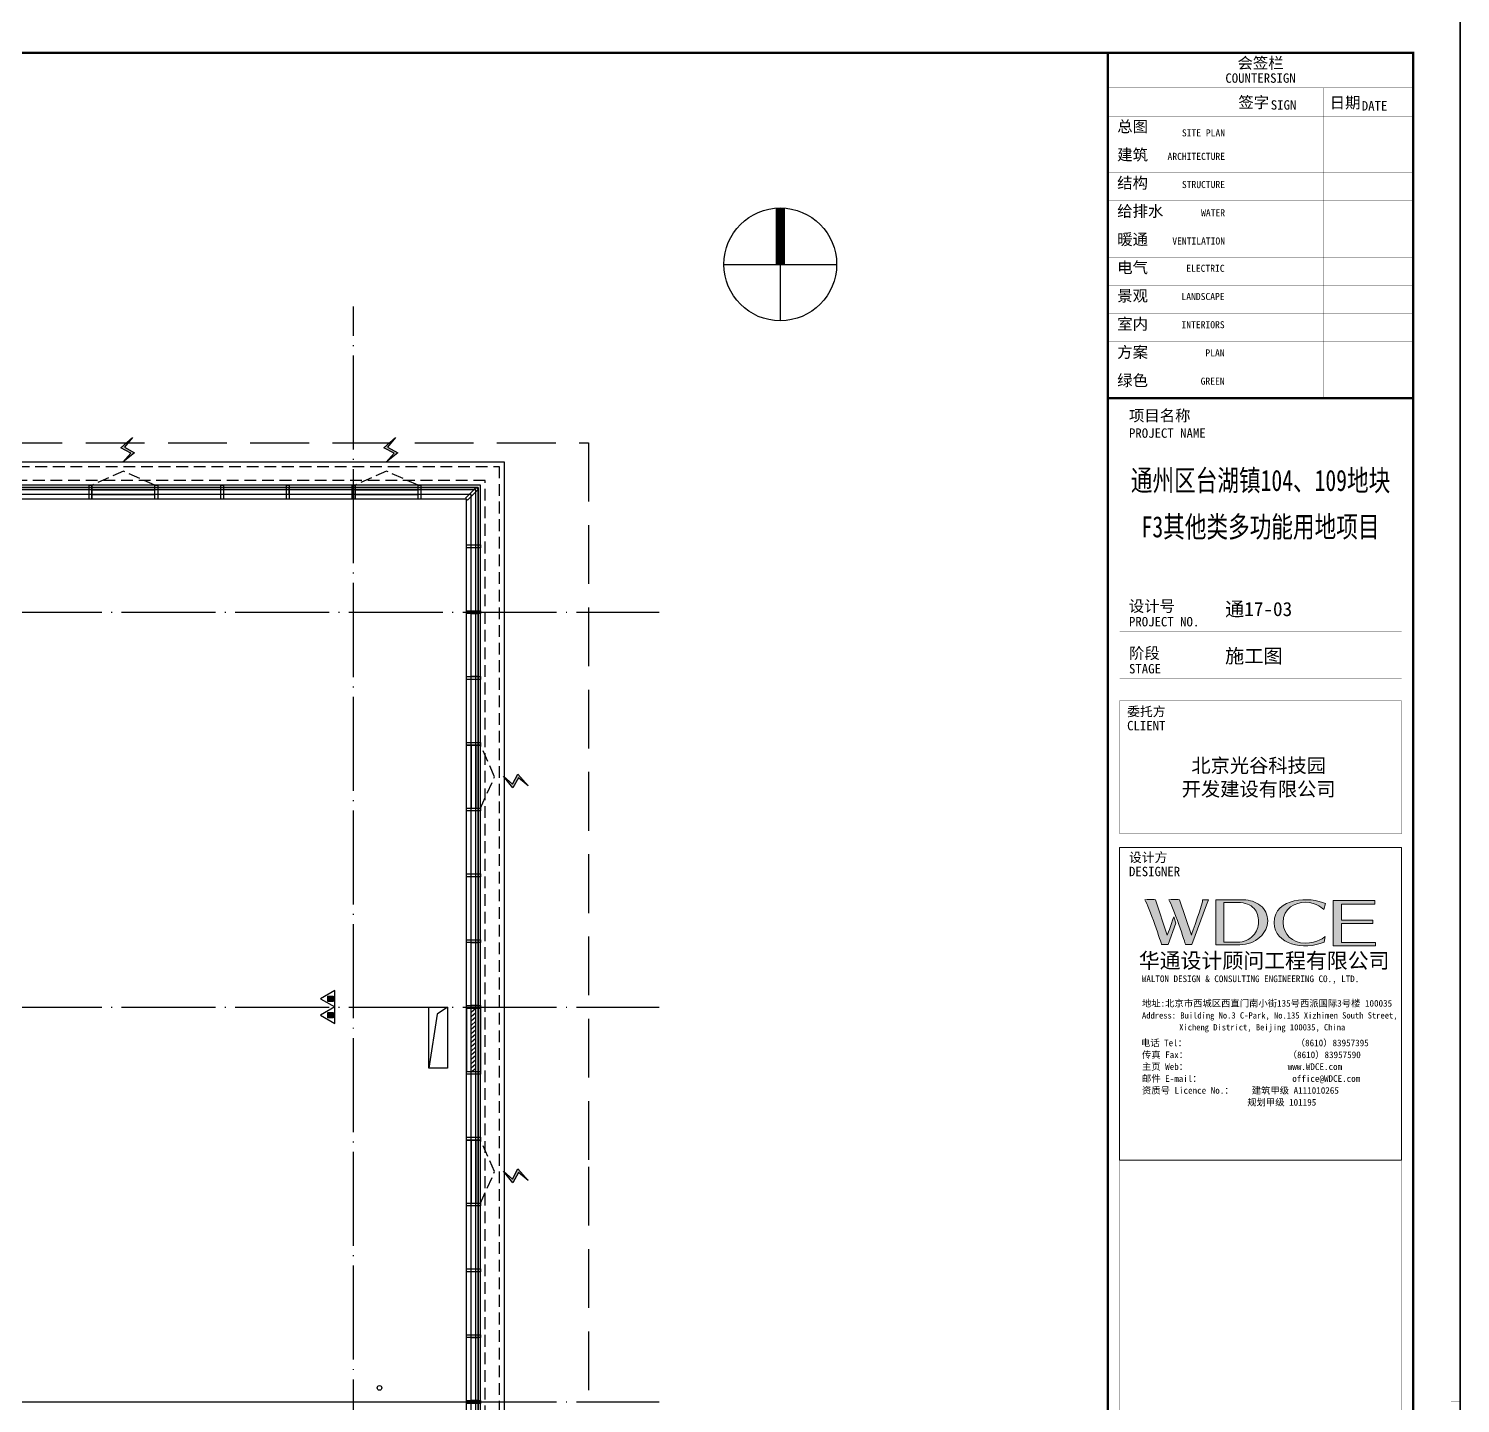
# Model space of a CAD drawing. Extents: x -186750 to 855523, y -12902 to 560425.
# Drawn here: x 35083 to 65552, y 16770 to 46011 of the extents above; entities that cross this region are included whole.
import ezdxf
from ezdxf.enums import TextEntityAlignment as Align
from ezdxf.xclip import XClip

# ---------------------------------------------------------------- set-up
doc = ezdxf.new("R2010")
doc.units = 0
doc.header["$LTSCALE"] = 1000
doc.header["$MEASUREMENT"] = 0
doc.header["$XCLIPFRAME"] = 0
for name, pattern in [('10#楼幕墙$0$109-34 轴网$0$L1$0$$AUDIT_BAD_LTYPE1', [0]), ('10#楼幕墙$0$DASH', [0.35, 0.25, -0.1]), ('104-10 轴网$0$DOTE', [2.4200000000000004, 2, -0.2, 0.02, -0.2]), ('X-104 8#10#平面$0$109-34 轴网$0$L1$0$$AUDIT_BAD_LTYPE1', [0]), ('X-104 8#10#平面$0$CACHE', [0.375, 0.25, -0.125]), ('X-104 8#10#平面$0$DASH', [0.35, 0.25, -0.1])]:
    doc.linetypes.add(name, pattern=pattern)
doc.layers.add('10#楼幕墙$0$04-不打印_辅助线', color=165, linetype='Continuous', plot=False)
doc.layers.add('10#楼幕墙$0$04-电动窗', color=1, linetype='Continuous', plot=False)
for name, color, linetype in [('10#楼幕墙$0$A-C_玻璃幕墙', 140, 'Continuous'), ('10#楼幕墙$0$A-C_窗', 140, 'Continuous'), ('10#楼幕墙$0$A-C_窗b', 191, 'Continuous'), ('104-10 轴网$0$A_AXIS-轴线', 252, '104-10 轴网$0$DOTE'), ('EQUIP_消防', 7, 'Continuous'), ('VPIPE-雨水', 4, 'TG_Y'), ('X-104 8#10#平面$0$01-标注_符号', 200, 'Continuous'), ('X-104 8#10#平面$0$A-O_屋面', 201, 'Continuous'), ('X-104 8#10#平面$0$A-O_散水', 134, 'Continuous'), ('X-104 8#10#平面$0$A-SUR_看线', 252, 'Continuous'), ('X-104 8#10#平面$0$A-TECH_结构', 252, 'Continuous')]:
    doc.layers.add(name, color=color, linetype=linetype)
doc.styles.add('TG_LINETYPE', font='romans2.shx', dxfattribs={"width": 0.8, "height": 3, "bigfont": 'hzdf2.shx'})
doc.styles.add('图签信息$0$hwxh', font='STXIHEI.TTF')
doc.styles.add('图签信息$0$华文细黑', font='STXIHEI.TTF', dxfattribs={"height": 10})
doc.linetypes.add('TG_Y', pattern='A,5,-0.3,["Y",TG_LINETYPE,S=0.1,R=0,X=-0.23,Y=-0.15],0', length=5.3)

# ---------------------------------------------------------------- blocks, each defined once
blk = doc.blocks.new('图签信息$0$WDCE Copyright200X')
at = {"const_width": 0.016}
blk.add_lwpolyline([(-10.59940458634446, 1.256125771104962, 0.9999999999999999), (-11.39940458634373, 1.256125771104962, 1)], format="xyb", close=True, dxfattribs=at)
at = {"style": '图签信息$0$华文细黑'}
for s, p in [('WDCE ', (-11.46336867556965, 0.5)), ('     Copyright ', (-3.513135566328856, 0.5))]:
    blk.add_text(s, height=1, dxfattribs=at).set_placement(p, align=Align.BOTTOM_RIGHT)
blk.add_text('c', height=0.6000000000000001, dxfattribs=at).set_placement((-11.03913788745558, 1.346005004482322), align=Align.MIDDLE_CENTER)
blk.add_attdef('200X', text='', height=1, dxfattribs=at).set_placement((-0.4516160869134183, 0.5), align=Align.BOTTOM_RIGHT)
blk = doc.blocks.new('图签信息$0$logo2')
h = blk.add_hatch(color=7)
h.paths.add_polyline_path([(19.02072923148228, -7.360451359885148), (15.8446936084174, -7.360451359885148), (15.8446936084174, -3.972197714929827), (18.973875901974, -3.972197714929827), (18.973875901974, -4.243326908481412), (16.46102159731674, -4.243326908481412), (16.46102159731674, -5.448077594440615), (18.81057826824662, -5.448077594440615), (18.81057826824662, -5.685617084852073), (16.474112968797, -5.685617084852073), (16.474112968797, -7.116193928845663), (19.02072923148228, -7.116193928845663)])
edge = h.paths.add_edge_path()
edge.add_spline(control_points=[(15.25868247978811, -4.206119852695426), (15.25868247978811, -4.206119852695426), (15.12707974543398, -4.645542071723439), (15.12707974543398, -4.645542071723439), (15.12707974543398, -4.645542071723439), (14.62030586523781, -4.101044371077594), (13.73422672189007, -4.101044371077594), (13.03521638679964, -4.101044371077594), (12.07093352434616, -4.537366002123441), (12.07575666120731, -5.620504737226597), (12.07954626874107, -6.487808097793452), (12.76580974212704, -7.163908532793433), (13.73422672189007, -7.167870395215089), (14.65647939169641, -7.171832257636745), (15.22698758041487, -6.680044552687714), (15.22698758041487, -6.680044552687714), (15.22698758041487, -6.680044552687714), (15.16428680121996, -7.107581184450759), (15.16428680121996, -7.107581184450759), (13.63190731847861, -7.702549567250743), (11.41705396988504, -7.290688130286423), (11.41085279392071, -5.643242382429144), (11.40361808862898, -3.720705578598623), (14.15694021679197, -3.664550485143848), (15.25868247978811, -4.206119852695426)], knot_values=[0, 0, 0, 0, 1, 1, 1, 2, 2, 2, 3, 3, 3, 4, 4, 4, 5, 5, 5, 6, 6, 6, 7, 7, 7, 8, 8, 8, 8], degree=3, periodic=0)
edge = h.paths.add_edge_path(flags=16)
edge.add_spline(control_points=[(10.22883975316405, -5.566416702426598), (10.22883975316405, -5.159550657211323), (10.11963015423666, -4.829682546886491), (9.897076839072339, -4.575951097012613), (9.630426272606105, -4.27312700408778), (9.228038854476178, -4.122059467401161), (8.689914584682564, -4.122059467401161), (8.689914584682564, -4.122059467401161), (7.637781729401063, -4.122059467401161), (7.637781729401063, -4.122059467401161), (7.637781729401063, -4.122059467401161), (7.637781729401063, -7.098279420504263), (7.637781729401063, -7.098279420504263), (7.637781729401063, -7.098279420504263), (8.662698312394665, -7.098279420504263), (8.662698312394665, -7.098279420504263), (9.133298666132232, -7.098279420504263), (9.519149615023942, -6.933603747673694), (9.822662727500367, -6.603735637348863), (10.09482545037934, -6.309179779043138), (10.22883975316405, -5.963636473919581), (10.22883975316405, -5.566416702426598)], knot_values=[0, 0, 0, 0, 1, 1, 1, 2, 2, 2, 3, 3, 3, 4, 4, 4, 5, 5, 5, 6, 6, 6, 7, 7, 7, 7], degree=3, periodic=0)
edge = h.paths.add_edge_path()
edge.add_spline(control_points=[(10.91889283408378, -5.50509396233488), (10.91889283408378, -5.9619139250406), (10.72493383031053, -6.365851637161608), (10.33598229343666, -6.719146412240579), (9.919814484274886, -7.098279420504263), (9.413729623630314, -7.288104306967952), (8.81703869195135, -7.288104306967952), (8.81703869195135, -7.288104306967952), (7.027999426241845, -7.288104306967952), (7.027999426241845, -7.288104306967952), (7.027999426241845, -7.288104306967952), (7.027999426241845, -3.924999875645752), (7.027999426241845, -3.924999875645752), (7.027999426241845, -3.924999875645752), (9.095402590794654, -3.924999875645752), (9.095402590794654, -3.924999875645752), (9.592874707044322, -3.924999875645752), (10.01489918239463, -4.063148295740016), (10.36319856572456, -4.339789645704339), (10.73320206492964, -4.636757072440637), (10.91889283408378, -5.025708609314512), (10.91889283408378, -5.50509396233488)], knot_values=[0, 0, 0, 0, 1, 1, 1, 2, 2, 2, 3, 3, 3, 4, 4, 4, 5, 5, 5, 6, 6, 6, 7, 7, 7, 7], degree=3, periodic=0)
at = {"lineweight": 0}
blk.add_lwpolyline([(19.02072923148228, -7.360451359885148), (15.8446936084174, -7.360451359885148), (15.8446936084174, -3.972197714929827), (18.973875901974, -3.972197714929827), (18.973875901974, -4.243326908481412), (16.46102159731674, -4.243326908481412), (16.46102159731674, -5.448077594440615), (18.81057826824662, -5.448077594440615), (18.81057826824662, -5.685617084852073), (16.474112968797, -5.685617084852073), (16.474112968797, -7.116193928845663), (19.02072923148228, -7.116193928845663), (19.02072923148228, -7.360451359885148)], dxfattribs=at)
for points, knots in [([(10.91889283408378, -5.50509396233488), (10.91889283408378, -5.9619139250406), (10.72493383031053, -6.365851637161608), (10.33598229343666, -6.719146412240579), (9.919814484274886, -7.098279420504263), (9.413729623630314, -7.288104306967952), (8.81703869195135, -7.288104306967952), (8.81703869195135, -7.288104306967952), (7.027999426241845, -7.288104306967952), (7.027999426241845, -7.288104306967952), (7.027999426241845, -7.288104306967952), (7.027999426241845, -3.924999875645752), (7.027999426241845, -3.924999875645752), (7.027999426241845, -3.924999875645752), (9.095402590794654, -3.924999875645752), (9.095402590794654, -3.924999875645752), (9.592874707044322, -3.924999875645752), (10.01489918239463, -4.063148295740016), (10.36319856572456, -4.339789645704339), (10.73320206492964, -4.636757072440637), (10.91889283408378, -5.025708609314512), (10.91889283408378, -5.50509396233488)], [0, 0, 0, 0, 1, 1, 1, 2, 2, 2, 3, 3, 3, 4, 4, 4, 5, 5, 5, 6, 6, 6, 7, 7, 7, 7]), ([(10.22883975316405, -5.566416702426598), (10.22883975316405, -5.159550657211323), (10.11963015423666, -4.829682546886491), (9.897076839072339, -4.575951097012613), (9.630426272606105, -4.27312700408778), (9.228038854476178, -4.122059467401161), (8.689914584682564, -4.122059467401161), (8.689914584682564, -4.122059467401161), (7.637781729401063, -4.122059467401161), (7.637781729401063, -4.122059467401161), (7.637781729401063, -4.122059467401161), (7.637781729401063, -7.098279420504263), (7.637781729401063, -7.098279420504263), (7.637781729401063, -7.098279420504263), (8.662698312394665, -7.098279420504263), (8.662698312394665, -7.098279420504263), (9.133298666132232, -7.098279420504263), (9.519149615023942, -6.933603747673694), (9.822662727500367, -6.603735637348863), (10.09482545037934, -6.309179779043138), (10.22883975316405, -5.963636473919581), (10.22883975316405, -5.566416702426598)], [0, 0, 0, 0, 1, 1, 1, 2, 2, 2, 3, 3, 3, 4, 4, 4, 5, 5, 5, 6, 6, 6, 7, 7, 7, 7]), ([(15.25868247978811, -4.206119852695426), (15.25868247978811, -4.206119852695426), (15.12707974543398, -4.645542071723439), (15.12707974543398, -4.645542071723439), (15.12707974543398, -4.645542071723439), (14.62030586523781, -4.101044371077594), (13.73422672189007, -4.101044371077594), (13.03521638679964, -4.101044371077594), (12.07093352434616, -4.537366002123441), (12.07575666120731, -5.620504737226597), (12.07954626874107, -6.487808097793452), (12.76580974212704, -7.163908532793433), (13.73422672189007, -7.167870395215089), (14.65647939169641, -7.171832257636745), (15.22698758041487, -6.680044552687714), (15.22698758041487, -6.680044552687714), (15.22698758041487, -6.680044552687714), (15.16428680121996, -7.107581184450759), (15.16428680121996, -7.107581184450759), (13.63190731847861, -7.702549567250743), (11.41705396988504, -7.290688130286423), (11.41085279392071, -5.643242382429144), (11.40361808862898, -3.720705578598623), (14.15694021679197, -3.664550485143848), (15.25868247978811, -4.206119852695426)], [0, 0, 0, 0, 1, 1, 1, 2, 2, 2, 3, 3, 3, 4, 4, 4, 5, 5, 5, 6, 6, 6, 7, 7, 7, 8, 8, 8, 8])]:
    blk.add_open_spline(points, degree=3, knots=knots, dxfattribs=at)
blk = doc.blocks.new('图签信息$0$logo1')
h = blk.add_hatch(color=8)
edge = h.paths.add_edge_path()
edge.add_spline(control_points=[(3.862643606226645, -5.205025947616417), (3.634578134649581, -5.879576088625315), (3.385842076524747, -6.562394464253322), (3.385842076524747, -6.562394464253322), (3.385842076524747, -6.562394464253322), (2.502863521159167, -3.90811889663174), (2.502863521159167, -3.90811889663174), (2.502863521159167, -3.90811889663174), (1.801786127413963, -3.90536281842537), (1.687408881849635, -3.90811889663174), (2.021238854596123, -4.385953955661026), (2.951759759021575, -7.27122332795394), (2.951759759021575, -7.27122332795394), (2.951759759021575, -7.27122332795394), (3.437174033118377, -7.27122332795394), (3.437174033118377, -7.27122332795394), (3.437174033118377, -7.27122332795394), (4.032486925694156, -5.658745322339971), (4.032486925694156, -5.658745322339971), (4.032486925694156, -5.658745322339971), (3.862643606226645, -5.205025947616417), (3.862643606226645, -5.205025947616417)], knot_values=[0, 0, 0, 0, 1, 1, 1, 2, 2, 2, 3, 3, 3, 4, 4, 4, 5, 5, 5, 6, 6, 6, 7, 7, 7, 7], degree=3, periodic=0)
h = blk.add_hatch(color=7)
edge = h.paths.add_edge_path()
edge.add_spline(control_points=[(6.037533820827859, -3.90811889663174), (6.08955479697308, -4.100872116189696), (5.198308006988392, -6.562394464253322), (5.198308006988392, -6.562394464253322), (5.198308006988392, -6.562394464253322), (4.302238080142557, -3.90811889663174), (4.302238080142557, -3.90811889663174), (4.302238080142557, -3.90811889663174), (3.600471666845761, -3.90536281842537), (3.486438931057229, -3.90811889663174), (3.820613413579513, -4.385953955661026), (4.751134318004965, -7.27122332795394), (4.751134318004965, -7.27122332795394), (4.751134318004965, -7.27122332795394), (5.23620408232597, -7.27122332795394), (5.23620408232597, -7.27122332795394), (5.23620408232597, -7.27122332795394), (6.332778698685176, -4.300343276375678), (6.332778698685176, -4.300343276375678), (6.332778698685176, -4.300343276375678), (6.481951431604917, -3.90811889663174), (6.481951431604917, -3.90811889663174), (6.481951431604917, -3.90811889663174), (6.214267335811294, -3.913803307932376), (6.037533820827859, -3.90811889663174)], knot_values=[0, 0, 0, 0, 1, 1, 1, 2, 2, 2, 3, 3, 3, 4, 4, 4, 5, 5, 5, 6, 6, 6, 7, 7, 7, 8, 8, 8, 8], degree=3, periodic=0)
at = {"color": 8, "lineweight": 0}
blk.add_open_spline([(3.862643606226645, -5.205025947616417), (3.634578134649581, -5.879576088625315), (3.385842076524747, -6.562394464253322), (3.385842076524747, -6.562394464253322), (3.385842076524747, -6.562394464253322), (2.502863521159167, -3.90811889663174), (2.502863521159167, -3.90811889663174), (2.502863521159167, -3.90811889663174), (1.801786127413963, -3.90536281842537), (1.687408881849635, -3.90811889663174), (2.021238854596123, -4.385953955661026), (2.951759759021575, -7.27122332795394), (2.951759759021575, -7.27122332795394), (2.951759759021575, -7.27122332795394), (3.437174033118377, -7.27122332795394), (3.437174033118377, -7.27122332795394), (3.437174033118377, -7.27122332795394), (4.032486925694156, -5.658745322339971), (4.032486925694156, -5.658745322339971), (4.032486925694156, -5.658745322339971), (3.862643606226645, -5.205025947616417), (3.862643606226645, -5.205025947616417)], degree=3, knots=[0, 0, 0, 0, 1, 1, 1, 2, 2, 2, 3, 3, 3, 4, 4, 4, 5, 5, 5, 6, 6, 6, 7, 7, 7, 7], dxfattribs=at)
at = {"lineweight": 0}
blk.add_open_spline([(6.037533820827859, -3.90811889663174), (6.08955479697308, -4.100872116189696), (5.198308006988392, -6.562394464253322), (5.198308006988392, -6.562394464253322), (5.198308006988392, -6.562394464253322), (4.302238080142557, -3.90811889663174), (4.302238080142557, -3.90811889663174), (4.302238080142557, -3.90811889663174), (3.600471666845761, -3.90536281842537), (3.486438931057229, -3.90811889663174), (3.820613413579513, -4.385953955661026), (4.751134318004965, -7.27122332795394), (4.751134318004965, -7.27122332795394), (4.751134318004965, -7.27122332795394), (5.23620408232597, -7.27122332795394), (5.23620408232597, -7.27122332795394), (5.23620408232597, -7.27122332795394), (6.332778698685176, -4.300343276375678), (6.332778698685176, -4.300343276375678), (6.332778698685176, -4.300343276375678), (6.481951431604917, -3.90811889663174), (6.481951431604917, -3.90811889663174), (6.481951431604917, -3.90811889663174), (6.214267335811294, -3.913803307932376), (6.037533820827859, -3.90811889663174)], degree=3, knots=[0, 0, 0, 0, 1, 1, 1, 2, 2, 2, 3, 3, 3, 4, 4, 4, 5, 5, 5, 6, 6, 6, 7, 7, 7, 8, 8, 8, 8], dxfattribs=at)
blk.add_blockref('图签信息$0$logo2', (0, 0))
blk = doc.blocks.new('图签信息$0$时间-logo')
at = {"layer": 'Defpoints', "lineweight": 0}
blk.add_lwpolyline([(0.0001722548878984043, -23.45663710463375), (-21.16633611514082, -23.45663710463375), (-21.16633611514082, 0.0003445097757963644), (0.0001722548878984043, 0.0003445097757963644), (0.0001722548878984043, -23.45663710463375)], dxfattribs=at)
blk.add_blockref('图签信息$0$logo1', (-20.96700383288875, 0))
at = {"style": '图签信息$0$hwxh'}
for s, height, p in [('华通设计顾问工程有限公司 ', 1.15, (-19.72643262400533, -9.054043845530455)), ('WALTON DESIGN & CONSULTING ENGINEERING CO., LTD.', 0.5, (-19.49719682217647, -10.09596388025067)), ('地址:北京市西城区西直门南小街135号西派国际3号楼 100035', 0.5, (-19.48452197453581, -11.93552792325897)), ('Address: Building No.3 C-Park, No.135 Xizhimen South Street, ', 0.47, (-19.48452197453581, -12.82680056417378)), ('Xicheng District, Beijing 100035, China ', 0.47, (-16.69079096705566, -13.71807320508858)), ('电话 Tel：                        （8610）83957395 ', 0.5, (-19.56392193949079, -14.90643672630832)), ('传真 Fax：                      （8610）83957590 ', 0.5, (-19.48452197453581, -15.79770936722312)), ('主页 Web：                      www.WDCE.com ', 0.5, (-19.48452197453581, -16.68898200813793)), ('邮件 E-mail：                    office@WDCE.com ', 0.5, (-19.48452197453581, -17.58025464905273)), ('资质号 Licence No.：    建筑甲级 A111010265 ', 0.5, (-19.48452197453581, -18.47152728996753)), ('   规划甲级 101195', 0.5, (-12.60204497318924, -19.36279993088234))]:
    blk.add_text(s, height=height, dxfattribs=at).set_placement(p)
blk = doc.blocks.new('图签信息')
at = {"const_width": 0.5}
for points in [[(-65.00000000000273, 574), (-64.99999999999545, 500.4999999999999), (4.320099833421409e-12, 500.4999999999999), (4.320099833421409e-12, 574)], [(-64.99999999999545, -1.4210854715202e-14), (4.320099833421409e-12, -1.4210854715202e-14), (4.320099833421409e-12, 500.4999999999999), (-64.99999999999545, 500.4999999999999)]]:
    blk.add_lwpolyline(points, close=True, dxfattribs=at)
for points, const_width in [([(-64.99999999999545, 566.5), (4.320099833421409e-12, 566.5)], 0.05), ([(-39.14477304461911, 566.5), (-39.14477304461911, 500.4999999999999)], 0.05), ([(-19.1006717005539, 566.5), (-19.1006717005539, 500.4999999999999)], 0.05), ([(-64.99999999999545, 560.5), (4.320099833421409e-12, 560.5)], 0.05), ([(-64.99999999999545, 554.5), (4.320099833421409e-12, 554.5)], 0.05), ([(-64.99999999999545, 548.5), (4.320099833421409e-12, 548.5)], 0.05), ([(-64.99999999999545, 542.5), (4.320099833421409e-12, 542.5)], 0.05), ([(-64.99999999999545, 536.5), (4.320099833421409e-12, 536.5)], 0.05), ([(-64.99999999999545, 530.5), (4.320099833421409e-12, 530.5)], 0.05), ([(-64.99999999999545, 524.5), (4.320099833421409e-12, 524.5)], 0.05), ([(-64.99999999999545, 518.5), (4.320099833421409e-12, 518.5)], 0.05), ([(-64.99999999999545, 512.5), (4.320099833421409e-12, 512.5)], 0.05), ([(-64.99999999999545, 512.5), (4.320099833421409e-12, 512.5)], 0.05), ([(-64.99999999999545, 506.4999999999999), (4.320099833421409e-12, 506.4999999999999)], 0.05), ([(-64.99999999999545, 500.4999999999999), (4.320099833421409e-12, 500.4999999999999)], 0.05), ([(-62.49999999999545, 450.8651490923694), (-2.49999999999568, 450.8651490923694)], 0.05), ([(-62.49999999999545, 440.8651490923694), (-2.49999999999568, 440.8651490923694)], 0.05), ([(-2.49999999999568, 407.8537807337489), (-2.49999999999568, 436.1180226144788), (-62.49999999999545, 436.1180226144788), (-62.49999999999545, 407.8537807337489)], 0.04999999999999995), ([(-62.49999999999545, 407.8537807337489), (-2.49999999999568, 407.8537807337489)], 0.04999999999999995), ([(-62.49999999999545, 404.9158514156406), (-62.49999999999545, 227.8271815069857)], 0.04999999999999995), ([(-62.49999999999545, 404.9158514156406), (-2.49999999999568, 404.9158514156406)], 0.04999999999999995), ([(-62.49999999999545, 227.8271815069857), (-2.49999999999568, 227.8271815069857), (-2.49999999999568, 404.9158514156406)], 0.04999999999999995), ([(-57.49999999999545, 338.3612295669009), (-7.49999999999568, 338.3612295669009)], 0.04999999999999995), ([(-57.49999999999545, 288.8268789483773), (-7.49999999999568, 288.8268789483773)], 0.04999999999999995), ([(-57.49999999999545, 234.8537807337489), (-7.49999999999568, 234.8537807337489)], 0.04999999999999995), ([(-62.49999999999545, 227.8271815069857), (-2.49999999999568, 227.8271815069857)], 0.04999999999999995), ([(-62.49999999999545, 217.7359199957208), (-2.49999999999568, 217.7359199957208)], 0.05), ([(-62.49999999999545, 103.2620985673129), (-2.49999999999568, 103.2620985673129), (-2.49999999999568, 163.2620985673129), (-62.49999999999545, 163.2620985673129), (-62.49999999999545, 103.2620985673129)], 0.05), ([(-37.49999999999568, 163.2620985673129), (-37.49999999999568, 103.2620985673129)], 0.05), ([(-19.99999999999545, 163.2620985673129), (-19.99999999999545, 103.2620985673129)], 0.05), ([(-62.49999999999545, 155.7620985673129), (-2.49999999999568, 155.7620985673129)], 0.05), ([(-62.49999999999545, 148.2620985673129), (-2.49999999999568, 148.2620985673129)], 0.05), ([(-62.49999999999545, 140.7620985673129), (-2.49999999999568, 140.7620985673129)], 0.05), ([(-62.49999999999545, 133.2620985673129), (-2.49999999999568, 133.2620985673129)], 0.05), ([(-62.49999999999545, 125.7620985673129), (-2.49999999999568, 125.7620985673129)], 0.05), ([(-62.49999999999545, 118.2620985673129), (-2.49999999999568, 118.2620985673129)], 0.05), ([(-62.49999999999545, 110.7620985673129), (-2.49999999999568, 110.7620985673129)], 0.05), ([(-62.49999999999545, 98.49999999999997), (-2.49999999999568, 98.49999999999997), (-2.49999999999568, 9.999999999999986), (-62.49999999999545, 9.999999999999986), (-62.49999999999545, 98.49999999999997)], 0.05), ([(-62.49999999999545, 83.5), (-2.49999999999568, 83.5)], 0.05), ([(-62.49999999999545, 76), (-2.49999999999568, 76)], 0.05), ([(-62.49999999999545, 40), (-2.49999999999568, 40)], 0.05), ([(-37.49999999999568, 40), (-37.49999999999568, 25.99999999999999)], 0.05), ([(-62.49999999999545, 25.99999999999999), (-2.49999999999568, 25.99999999999999)], 0.05), ([(-62.49999999999545, 17.99999999999999), (-2.49999999999568, 17.99999999999999)], 0.05)]:
    blk.add_lwpolyline(points, dxfattribs=dict(const_width=const_width))
at = {"ltscale": 0.001, "xscale": 2.834689937531525, "yscale": 2.834689937531525, "zscale": 2.834689937531525}
blk.add_blockref('图签信息$0$时间-logo', (-2.49999999999568, 404.9158514156406), dxfattribs=at)
blk.add_blockref('图签信息$0$WDCE Copyright200X', (-2.49999999999568, -1.4210854715202e-14)).add_auto_attribs({'200X': '2007'})
at = {"style": '图签信息$0$华文细黑'}
for s, height, p in [('会签栏', 2.4, (-32.50000000000273, 573)), ('COUNTERSIGN', 2, (-32.50000000000273, 569.5977370786459))]:
    blk.add_text(s, height=height, dxfattribs=at).set_placement(p, align=Align.TOP_CENTER)
for s, height, p in [('签字', 2.4, (-37.22245963978207, 564.6340591497828)), ('SIGN', 2, (-30.32005426888213, 563.8845074550445)), ('日期', 2.4, (-17.79201240960833, 564.5784462411502)), ('DATE', 2, (-10.95922043231553, 563.6957848773163)), ('总图', 2.4, (-62.99999999999568, 559.5)), ('建筑', 2.4, (-62.99999999999568, 553.5)), ('结构', 2.4, (-62.99999999999568, 547.5)), ('给排水', 2.4, (-62.99999999999568, 541.5)), ('暖通', 2.4, (-62.99999999999568, 535.5)), ('电气', 2.4, (-62.99999999999568, 529.5)), ('景观', 2.4, (-62.99999999999568, 523.5)), ('室内', 2.4, (-62.99999999999568, 517.5)), ('方案', 2.4, (-62.99999999999568, 511.4999999999999)), ('绿色', 2.4, (-62.99999999999568, 505.5000000000001)), ('项目名称', 2.4, (-60.4999999999884, 498.003326759801)), ('PROJECT NAME', 2, (-60.4999999999884, 494.0786817350855)), ('设计号', 2.4, (-60.54465229522907, 457.4789648001825)), ('PROJECT NO.', 2, (-60.4999999999884, 453.965486020541)), ('阶段', 2.4, (-60.4999999999884, 447.4691970374261)), ('STAGE', 2, (-60.4999999999884, 443.965486020541)), ('委托方', 2, (-60.89723522267286, 434.8600734792527)), ('CLIENT', 2, (-60.89723522267286, 431.8600734792526)), ('设计方', 1.999999999999999, (-60.4999999999884, 403.83357933944)), ('DESIGNER', 1.999999999999999, (-60.4999999999884, 400.8335793394399)), ('索引', 2.4, (-60.4999999999884, 224.1369858482722)), ('KEY PLAN', 2, (-60.4999999999884, 220.7359199957209)), ('姓名', 2.4, (-35.50414124065992, 162.4740349823624)), ('签字', 2.4, (-15.8064714426248, 162.5682593709571)), ('NAME', 2, (-35.49999999999545, 158.9559397554622)), ('SIGN', 2, (-15.49999999999568, 159.2008668049421)), ('审定', 2.4, (-60.7291972087362, 154.8078919265172)), ('APPROVED BY', 2, (-60.49999999999568, 151.4415470446802)), ('审核', 2.4, (-60.95484962372848, 147.2936585593343)), ('VERIFIED BY', 2, (-60.49999999999568, 143.9149446304509)), ('设计主持人', 2.4, (-60.67762178376438, 139.7620985673129)), ('DESIGN CHIEF', 2, (-60.49999999999568, 136.1854101728532)), ('专业负责人', 2.4, (-60.66716142653877, 132.2620985673129)), ('DISCIPLINE CHIEF', 2, (-60.49999999999568, 128.9837770826016)), ('校对', 2.4, (-60.49999999999568, 124.7620985673129)), ('CHECKED BY', 2, (-60.49999999999568, 121.370826370854)), ('设计人', 2.4, (-60.49999999999568, 117.2620985673129)), ('DESIGN BY', 2, (-60.49999999999568, 113.8323668008998)), ('制图人', 2.4, (-60.60586335487756, 109.7620985673129)), ('DRAWN BY', 2, (-60.49999999999568, 106.4977116805312)), ('专业', 2.4, (-61.23055664504045, 97.92572427484265)), ('SPECIALTY', 2, (-61.23055664504045, 94.37836307019097)), ('子项', 2.4, (-60.87761322115261, 82.91914139231812)), ('SUB ITEM', 2, (-60.87761322115261, 79.50000000000001)), ('图名', 2.4, (-60.90551381231035, 75.4051032210482)), ('DRAWING TITLES', 2, (-60.90551381231035, 72)), ('比例', 2.4, (-61.55535357425401, 39.42171678327212)), ('图纸编号', 2.4, (-36.1027284315453, 39.32421841725589)), ('SCALE', 2, (-61.18598001241776, 35.99999999999999)), ('SHEET NO.', 2, (-36.1027284315453, 35.99999999999999)), ('版本号', 2.4, (-61.00421948333246, 25.02554083917879)), ('EDITION', 2, (-61.06149774413939, 21.60578199040559)), ('日期', 2.4, (-61.00421948333246, 16.68326489126046)), ('DATE', 2, (-60.49999999999568, 13.26350604248726))]:
    blk.add_text(s, height=height, dxfattribs=at).set_placement(p, align=Align.TOP_LEFT)
for s, p in [('SITE PLAN', (-40.05562734564137, 557.6984817677658)), ('ARCHITECTURE', (-40.05562734564137, 552.6984817677658)), ('STRUCTURE', (-40.05562734564137, 546.6984817677658)), ('WATER', (-40.05562734564137, 540.6984817677658)), ('VENTILATION', (-40.05562734564137, 534.6984817677658)), ('ELECTRIC', (-40.14477304461911, 528.8864235618494)), ('LANDSCAPE', (-40.14477304461911, 522.8864235618494)), ('INTERIORS', (-40.14477304461911, 516.8864235618494)), ('PLAN', (-40.14477304461911, 510.8864235618493)), ('GREEN', (-40.14477304461911, 504.8864235618494))]:
    blk.add_text(s, height=1.5, dxfattribs=at).set_placement(p, align=Align.TOP_RIGHT)
at = {"color": 4, "style": '图签信息$0$华文细黑', "width": 0.75}
for s, p in [('通州区台湖镇104、109地块', (-32.49999999999545, 480.7776606936532)), ('F3其他类多功能用地项目', (-32.49999999999545, 470.9054438621387))]:
    blk.add_text(s, height=4.5, dxfattribs=at).set_placement(p, align=Align.CENTER)
at = {"color": 4, "style": '图签信息$0$华文细黑'}
for s, p in [('A', (-32.53306876774809, 19.40460744920709)), ('2019.03', (-32.53306876774809, 11.84342924066731))]:
    blk.add_text(s, height=3, dxfattribs=at).set_placement(p, align=Align.CENTER)
at = {"style": '图签信息$0$华文细黑', "oblique": 20}
for s, p in [('除特别注明外，所有尺寸是以毫米制', (-32.49999999999545, 6.500000000007262)), ('尺寸以标注为准不得量取，所有尺寸需在现场校核准确', (-32.49999999999545, 4.000000000007262))]:
    blk.add_text(s, height=1.5, dxfattribs=at).set_placement(p, align=Align.MIDDLE_CENTER)
at = {"color": 4, "ltscale": 0.001, "char_height": 3, "width": 58.48948377250053, "style": '图签信息$0$华文细黑'}
for s, insert, attachment_point in [('通17-03', (-40.06242156794815, 455.5107781340303), 4), ('施工图', (-40.06242156794815, 445.5107781340303), 4), ('北京光谷科技园\\P开发建设有限公司', (-32.89723522267286, 419.7059220486553), 5)]:
    blk.add_mtext(s, dxfattribs=dict(at, insert=insert, attachment_point=attachment_point))
blk = doc.blocks.new('图签-A1')
at = {"color": 2}
blk.add_blockref('图签信息', (0, 0), dxfattribs=at)
blk = doc.blocks.new('图框-A1')
for points, const_width in [([(5.684341886080801e-13, 0), (841.0000000000002, 0), (841.0000000000002, 594), (5.684341886080801e-13, 594)], 0.05), ([(765.9999999999966, 584), (25.00000000000045, 584), (25.00000000000045, 10), (766.0000000000002, 10)], 0.5)]:
    blk.add_lwpolyline(points, close=True, dxfattribs=dict(const_width=const_width))
at = {"const_width": 0.05}
blk.add_lwpolyline([(841.0000000000002, 297), (839.0000000000002, 297)], dxfattribs=at)
blk = doc.blocks.new('104-10 轴网')
at = {"layer": '104-10 轴网$0$A_AXIS-轴线', "linetype": '104-10 轴网$0$DOTE'}
for p, q in [((41999.99999999995, -6500.000000000015), (42000.00000000021, 40100.00000000004)), ((-6500.000000000022, 33599.99999999999), (48500.00000000018, 33600.00000000004)), ((-6500.000000000022, 25199.99999999999), (48500.00000000018, 25200.00000000004)), ((-6500.000000000022, 16799.99999999999), (48500.00000000018, 16800.00000000004))]:
    blk.add_line(p, q, dxfattribs=at)
at = {"layer": 'Defpoints'}
blk.add_lwpolyline([(-16049.99999999992, 45500.00000000001), (58050.00000000011, 45499.99999999999), (58050.00000000011, -11900.00000000001), (-16049.99999999998, -11899.99999999996)], close=True, dxfattribs=at)
blk = doc.blocks.new('104-8910 结构')
at = {"layer": 'Defpoints'}
blk.add_lwpolyline([(-19000, -118200), (61000, -118200.0000000002), (60999.99999999996, 41799.99999999983), (-19000, 41799.99999999996)], close=True, dxfattribs=at)
blk = doc.blocks.new('X-104 8#10#平面$0$ewary')
at = {"layer": 'X-104 8#10#平面$0$01-标注_符号'}
for points in [[(-644.3547353025351, -1012.327503870707), (644.3547353024769, 1012.327503870707)], [(-1012.327503870794, 644.354735302506), (1012.327503870765, -644.354735302506)]]:
    blk.add_lwpolyline(points, dxfattribs=at)
at = {"layer": 'X-104 8#10#平面$0$01-标注_符号', "const_width": 200}
blk.add_lwpolyline([(0, 0), (-1012.327503870794, 644.354735302506)], dxfattribs=at)
at = {"layer": 'X-104 8#10#平面$0$01-标注_符号'}
blk.add_circle((-2.91038304567337e-11, 0), 1200, dxfattribs=at)
blk = doc.blocks.new('X-104 8#10#平面$0$yteiteru7y6')
at = {"layer": 'X-104 8#10#平面$0$A-TECH_结构'}
blk.add_lwpolyline([(43599.99999987503, 25199.99999999954), (44000.00000000012, 25199.99999999942), (44000.00000000047, 23899.99999999338), (43599.99999987538, 23899.9999999935)], close=True, dxfattribs=at)
at = {"layer": 'X-104 8#10#平面$0$A-TECH_结构', "linetype": 'X-104 8#10#平面$0$109-34 轴网$0$L1$0$$AUDIT_BAD_LTYPE1'}
blk.add_lwpolyline([(44000.00000000047, 25199.99999999942), (43776.54450888466, 25047.19460524083), (43599.99999987528, 23899.99999999387)], dxfattribs=at)
blk = doc.blocks.new('X-104 8#10#平面$0$rhyseuyi')
at = {"layer": 'X-104 8#10#平面$0$A-TECH_结构', "linetype": 'X-104 8#10#平面$0$109-34 轴网$0$L1$0$$AUDIT_BAD_LTYPE1'}
blk.add_lwpolyline([(22550.00000147264, 20800.18525530281), (22549.99999999172, 36250.00000000003), (44650.00000000591, 36250.00000000003), (44650.00000000267, 5750.000000011165), (33550.00000000042, 5749.999996079934), (33549.99999999956, 2800.00000587945), (27849.99999999903, 2800.000009821595), (27849.99999999989, -2650.000000044718), (-2650.000000000116, -2650.000000044733), (-2650.000000000233, 19449.99969723696), (17799.99999874334, 19450.12322490085), (17800.00000022122, 20799.81474476285)], close=True, dxfattribs=at)
blk = doc.blocks.new('10#楼幕墙$0$ii')
blk.add_lwpolyline([(-1339.999257087533, -5.379672802519053e-05), (0.0007429124671034515, -5.379672802519053e-05), (0.0007429124671034515, -150.000053796728), (-1339.999257087533, -150.000053796728)], close=True)
blk = doc.blocks.new('10#楼幕墙$0$$TCHSYS$WIN2D')
for p, q in [((-0.5, 0.5), (0.5, 0.5)), ((-0.5, 0.5), (-0.4999999999999999, -0.5)), ((0.5, 0.5), (0.4999999999999998, -0.5)), ((0.5, 0.1666666666666666), (-0.5, 0.1666666666666666)), ((0.5, -0.1666666666666667), (-0.5, -0.1666666666666667)), ((-0.4999999999999999, -0.5), (0.5, -0.5))]:
    blk.add_line(p, q)
blk = doc.blocks.new('10#楼幕墙$0$开启扇')
at = {"layer": '10#楼幕墙$0$04-电动窗'}
h = blk.add_hatch(color=1, dxfattribs=at)
h.dxf.hatch_style = 1
h.paths.add_polyline_path([(680.5562354524154, 539.9632903847669), (509.7987490945379, 728.6290481947071), (726.3024437201093, 845.9672921814199), (478.2154791858056, 1065.595502953947), (646.9190324007068, 855.8806169162563), (430.4153377751354, 738.5423729295435)])
at = {"linetype": '10#楼幕墙$0$DASH'}
blk.add_lwpolyline([(0, 49.99999999714782), (670, 349.9999999971478), (1340, 49.99999999714782)], dxfattribs=at)
at = {"layer": '10#楼幕墙$0$04-电动窗', "color": 1}
blk.add_lwpolyline([(680.5562354524154, 539.9632903847669), (509.7987490945379, 728.6290481947071), (726.3024437201093, 845.9672921814199), (478.2154791858056, 1065.595502953947), (646.9190324007068, 855.8806169162563), (430.4153377751354, 738.5423729295435), (680.5562354524154, 539.9632903847669)], close=True, dxfattribs=at)
at = {"xscale": -1340, "yscale": 300, "zscale": 1340, "rotation": 180}
blk.add_blockref('10#楼幕墙$0$$TCHSYS$WIN2D', (670, -100), dxfattribs=at)
blk = doc.blocks.new('10#楼幕墙$0$$WINLIB2D$00000039')
at = {"color": 0}
for points in [[(-0.4999999999983409, 0.5000000000445652), (-0.4999999999999964, -0.4999999999999716)], [(0.5000000000016591, 0.4999999999536158), (-0.4999999999983409, 0.5000000000445652)], [(0.4999999999983338, -0.5000000000463842), (0.4999999999999609, 0.4999999999999432)], [(-0.499999999999428, 0.1666666667124446), (0.500000000000572, 0.1666666666205998)], [(-0.4518745131427302, -0.1666666666260284), (-0.5000000000072298, 0.08358586507802102)], [(-0.3838834764901549, -0.166666666632409), (-0.4479860405916831, 0.1666666667079113)], [(-0.3158924398378069, -0.166666666637866), (-0.3799950039392748, 0.1666666667006353)], [(-0.2479014031851996, -0.166666666645142), (-0.3120039672867243, 0.1666666666951784)], [(-0.1799103665328481, -0.1666666666505989), (-0.2440129306343159, 0.1666666666887977)], [(-0.1119193298802692, -0.1666666666569512), (-0.1760218939817904, 0.1666666666824455)], [(-0.04392829322788927, -0.1666666666633319), (-0.1080308573293216, 0.1666666666760648)], [(0.02406274342471804, -0.1666666666696841), (-0.04003982067680312, 0.1666666666697125)], [(0.09205378007703402, -0.1666666666751411), (0.02795121597557682, 0.1666666666642556)], [(0.1600448167296129, -0.1666666666815217), (0.0959422526280953, 0.1666666666578749)], [(0.2280358533819644, -0.166666666687874), (0.163933289280525, 0.1666666666505989)], [(0.2960268900345753, -0.1666666666942547), (0.231924325933047, 0.1666666666460657)], [(0.3640179266869801, -0.1666666667006069), (0.2999153625854838, 0.166666666639685)], [(0.4320089633395341, -0.1666666667060639), (0.3679063992380058, 0.166666666632409)], [(0.4999999999916831, -0.1666666667115209), (0.4358974358904746, 0.1666666666260568)], [(-0.500000000000572, -0.1666666666214951), (0.499999999999428, -0.1666666667124446)], [(0.4999999999983338, -0.5000000000463842), (-0.5000000000016662, -0.4999999999554348)]]:
    blk.add_lwpolyline(points, dxfattribs=at)
blk = doc.blocks.new('10#楼幕墙')
at = {"layer": '10#楼幕墙$0$04-不打印_辅助线'}
for points in [[(-18549.99999999994, -12899.99999999999), (65550.00000000006, -12899.99999999999), (65550.00000000006, 46500.00000000001), (-18549.99999999994, 46500.00000000001)], [(22600.01556205962, 20799.99805111808), (17800.01556149623, 20799.9980511828), (17799.99999943667, 19400.00000006474), (-2599.999999999942, 19400.00000000001), (-2599.999999999942, -2599.999999999985), (27800.00000000006, -2599.999999999985), (27799.9999999994, 2800.000017646601), (33499.9999999994, 2800.000017646601), (33500.00000000006, 5800.000000000015), (44600.00000000006, 5800.000000000015), (44600.00000000006, 36200.00000000001), (22600.00000000006, 36200.00000000001)]]:
    blk.add_lwpolyline(points, close=True, dxfattribs=at)
at = {"layer": '10#楼幕墙$0$A-C_玻璃幕墙'}
for points in [[(31395.44511856277, 4100.000000000015), (33600.00000000006, 4100.000000000015), (33600.00000000006, 5700.000000000015), (44700.00000000006, 5700.000000000015), (44700.00000000006, 36300.00000000001), (22500.00000000006, 36300.00000000001), (22500.00000000006, 19500.00000000001), (22369.99999999959, 19500.00000000001)], [(32470.00000188575, 4400.000000000015), (33300.00000000006, 4400.000000000015), (33300.00000000006, 6000.000000000015), (44400.00000000006, 6000.000000000015), (44400.00000000006, 36000.00000000001), (22800.00000000006, 36000.00000000001), (22800.00000000006, 19200.00000000001), (22369.99999999959, 19200.00000000001)], [(32530.00000188575, 4150.000000000015), (33550.00000000006, 4150.000000000015), (33550.00000000006, 5750.000000000015), (44650.00000000006, 5750.000000000015), (44650.00000000006, 36250.00000000001), (22550.00000000006, 36250.00000000001), (22550.00000000006, 19450.00000000001), (22429.99999999959, 19450.00000000001)], [(32530.00000188575, 4300.000000000015), (33400.00000000006, 4300.000000000015), (33400.00000000006, 5900.000000000015), (44500.00000000006, 5900.000000000015), (44500.00000000006, 36100.00000000001), (22700.00000000006, 36100.00000000001), (22700.00000000006, 19300.00000000001), (22429.99999999959, 19300.00000000001)]]:
    blk.add_lwpolyline(points, dxfattribs=at)
for points in [[(36369.99999999983, 36299.99999999024), (36429.99999999983, 36299.99999999024), (36429.99999999983, 35999.99999999), (36369.99999999983, 35999.99999999)], [(37769.99999999983, 36299.99999999024), (37829.99999999983, 36299.99999999024), (37829.99999999983, 35999.99999999), (37769.99999999983, 35999.99999999)], [(39169.99999999983, 36299.99999999024), (39229.99999999983, 36299.99999999024), (39229.99999999983, 35999.99999999), (39169.99999999983, 35999.99999999)], [(40569.99999999983, 36299.99999999024), (40629.99999999983, 36299.99999999024), (40629.99999999983, 35999.99999999), (40569.99999999983, 35999.99999999)], [(41969.99999999983, 36299.99999999024), (42029.99999999983, 36299.99999999024), (42029.99999999983, 35999.99999999), (41969.99999999983, 35999.99999999)], [(43369.99999999983, 36299.99999999024), (43429.99999999983, 36299.99999999024), (43429.99999999983, 35999.99999999), (43369.99999999983, 35999.99999999)], [(44378.78679656441, 36021.2132034356), (44421.21320343565, 35978.78679656443), (44650.00000000006, 36207.57359312884), (44607.57359312888, 36250.00000000001)], [(44700.00000000285, 35029.99999999361), (44700.00000000285, 34969.99999999361), (44400.00000000285, 34969.99999999361), (44400.00000000285, 35029.99999999361)], [(44700.00000000285, 33629.99999999361), (44700.00000000285, 33569.99999999361), (44400.00000000285, 33569.99999999361), (44400.00000000285, 33629.99999999361)], [(44700.00000000285, 32229.99999999361), (44700.00000000285, 32169.99999999361), (44400.00000000285, 32169.99999999361), (44400.00000000285, 32229.99999999361)], [(44700.00000000285, 30829.99999999361), (44700.00000000285, 30769.99999999361), (44400.00000000285, 30769.99999999361), (44400.00000000285, 30829.99999999361)], [(44700.00000000285, 29429.99999999361), (44700.00000000285, 29369.99999999361), (44400.00000000285, 29369.99999999361), (44400.00000000285, 29429.99999999361)], [(44700.00000000285, 28029.99999999361), (44700.00000000285, 27969.99999999361), (44400.00000000285, 27969.99999999361), (44400.00000000285, 28029.99999999361)], [(44700.00000000285, 26629.99999999361), (44700.00000000285, 26569.99999999361), (44400.00000000285, 26569.99999999361), (44400.00000000285, 26629.99999999361)], [(44700.00000000285, 25229.99999999361), (44700.00000000285, 25169.99999999361), (44400.00000000285, 25169.99999999361), (44400.00000000285, 25229.99999999361)], [(44700.00000000285, 23829.99999999361), (44700.00000000285, 23769.99999999361), (44400.00000000285, 23769.99999999361), (44400.00000000285, 23829.99999999361)], [(44700.00000000285, 22429.99999999361), (44700.00000000285, 22369.99999999361), (44400.00000000285, 22369.99999999361), (44400.00000000285, 22429.99999999361)], [(44700.00000000285, 22429.99999999361), (44700.00000000285, 22369.99999999361), (44400.00000000285, 22369.99999999361), (44400.00000000285, 22429.99999999361)], [(44700.00000000285, 21029.99999999361), (44700.00000000285, 20969.99999999361), (44400.00000000285, 20969.99999999361), (44400.00000000285, 21029.99999999361)], [(44700.00000000285, 19629.99999999361), (44700.00000000285, 19569.99999999361), (44400.00000000285, 19569.99999999361), (44400.00000000285, 19629.99999999361)], [(44700.00000000285, 18229.99999999361), (44700.00000000285, 18169.99999999361), (44400.00000000285, 18169.99999999361), (44400.00000000285, 18229.99999999361)], [(44700.00000000285, 16829.99999999361), (44700.00000000285, 16769.99999999361), (44400.00000000285, 16769.99999999361), (44400.00000000285, 16829.99999999361)]]:
    blk.add_lwpolyline(points, close=True, dxfattribs=at)
at = {"layer": '10#楼幕墙$0$A-C_玻璃幕墙', "linetype": '10#楼幕墙$0$109-34 轴网$0$L1$0$$AUDIT_BAD_LTYPE1', "xscale": -1}
blk.add_blockref('10#楼幕墙$0$开启扇', (43369.99999999983, 36249.99999999), dxfattribs=at)
at = {"layer": '10#楼幕墙$0$A-C_玻璃幕墙'}
blk.add_blockref('10#楼幕墙$0$ii', (41970.00000000006, 36249.99999999699), dxfattribs=at)
at = {"layer": '10#楼幕墙$0$A-C_玻璃幕墙', "rotation": 270}
for p in [(44650.00000000239, 32229.99999999326), (44650.00000000378, 25229.99999999326), (44650.00000000285, 16829.99999999326)]:
    blk.add_blockref('10#楼幕墙$0$ii', p, dxfattribs=at)
at = {"layer": '10#楼幕墙$0$A-C_玻璃幕墙', "linetype": '10#楼幕墙$0$109-34 轴网$0$L1$0$$AUDIT_BAD_LTYPE1', "xscale": -1, "rotation": 270}
for p in [(44650.00000000309, 29429.99999999361), (44650.00000000239, 21029.99999999396)]:
    blk.add_blockref('10#楼幕墙$0$开启扇', p, dxfattribs=at)
at = {"layer": '10#楼幕墙$0$A-C_窗', "linetype": '10#楼幕墙$0$109-34 轴网$0$L1$0$$AUDIT_BAD_LTYPE1', "xscale": 1340, "yscale": 300.0000000000001, "zscale": -1340, "rotation": 90}
blk.add_blockref('10#楼幕墙$0$$WINLIB2D$00000039', (44549.99999998888, 24499.99999999582), dxfattribs=at)
at = {"layer": '10#楼幕墙$0$A-C_窗b', "color": 4, "linetype": '10#楼幕墙$0$109-34 轴网$0$L1$0$$AUDIT_BAD_LTYPE1', "xscale": -1}
blk.add_blockref('10#楼幕墙$0$开启扇', (37769.99999999983, 36249.99999999), dxfattribs=at)
blk = doc.blocks.new('X-104 8#10#平面')
at = {"linetype": 'X-104 8#10#平面$0$109-34 轴网$0$L1$0$$AUDIT_BAD_LTYPE1'}
blk.add_lwpolyline([(65550, 46500.00000000003), (65550, -12899.99999999997), (-18550.00000000001, -12899.99999999994), (-18550.00000000001, 46500.00000000003)], close=True, dxfattribs=at)
at = {"layer": 'X-104 8#10#平面$0$A-O_屋面', "linetype": 'X-104 8#10#平面$0$DASH', "ltscale": 5}
blk.add_lwpolyline([(32800.00000000629, 36299.99999999671), (32800.00000000629, 37199.99997217814), (47000.00000000341, 37199.99997217816), (47000.00000000341, 21799.99997209321), (47000.00000000411, 21799.99997209321), (47000.00000000411, 15999.99997209312), (45599.99999997539, 15999.99997209309), (45599.99999997524, 4799.999972060032), (34400.00000000006, 4799.99997209321), (34400.00000000006, 3399.99997209321), (28800.00000000386, 3399.99997209321), (28800.00000000386, -3600.00002790679), (17600.00000000386, -3600.00002790679), (17600.00000000386, -5000.00002790679), (-799.9999999961328, -5000.000027906673), (-799.9999999961074, -2700.000000006257)], dxfattribs=at)
at = {"layer": 'X-104 8#10#平面$0$A-O_散水'}
blk.add_lwpolyline([(33600.0000001908, 4100.000000000015), (33600.00000002448, 5700.000000037515), (44700.00000000286, 5700.000000038184), (44700.00000000609, 36300.00000004479), (22499.99999999676, 36300.00000004479), (22499.99999999918, 23899.50596181289), (21999.99999999918, 23899.50596181108), (21999.99999999666, 36800.00000004479), (45200.00000000615, 36800.00000004479), (45200.0000000028, 5200.000000038242), (34100.00000002448, 5200.000000037544), (34100.0000002274, 3599.999972093268), (33600.00000020299, 3599.999972093152)], dxfattribs=at)
at = {"layer": 'X-104 8#10#平面$0$A-O_散水', "linetype": 'X-104 8#10#平面$0$CACHE'}
blk.add_lwpolyline([(34000.0000002152, 3700.000000000014), (33700.0000002152, 3699.999999999955), (33700.00000002449, 5600.000000037544), (44800.00000000284, 5600.000000038213), (44800.00000000609, 36400.00000004479), (22399.99999999675, 36400.00000004479), (22399.99999999916, 19600.00000004586), (22099.99999999916, 19600.00000004447), (22099.99999999668, 36700.00000004479), (45100.00000000615, 36700.00000004479), (45100.0000000028, 5300.000000038213), (34000.00000002448, 5300.000000037544)], close=True, dxfattribs=at)
at = {"layer": 'X-104 8#10#平面$0$A-SUR_看线', "linetype": 'X-104 8#10#平面$0$DASH', "ltscale": 2, "const_width": 30}
blk.add_lwpolyline([(32149.99997657166, 16799.99999999997), (44400.00000000286, 16799.99999999997)], dxfattribs=at)
at = {"linetype": 'X-104 8#10#平面$0$109-34 轴网$0$L1$0$$AUDIT_BAD_LTYPE1'}
ref = blk.add_blockref('10#楼幕墙', (0, 0), dxfattribs=at)
XClip(ref).set_block_clipping_path([(-18549.99999999996, -12899.99999999999), (65550.00000000006, 343500.0000000001)])
at = {"xscale": 100, "yscale": 100, "zscale": 100}
for name, p in [('图框-A1', (-18550.00000000001, -12899.99999999994)), ('图签-A1', (64550.00000000001, -11899.99999999991))]:
    blk.add_blockref(name, p, dxfattribs=at)
at = {"linetype": 'X-104 8#10#平面$0$109-34 轴网$0$L1$0$$AUDIT_BAD_LTYPE1'}
ref = blk.add_blockref('104-10 轴网', (0, -2.91038304567337e-11), dxfattribs=at)
XClip(ref).set_block_clipping_path([(-16049.999999999975, -11899.999999999955), (58049.99999999998, 45500.000000000044)])
ref = blk.add_blockref('104-8910 结构', (-130.0000000003602, 106300.0000000001), dxfattribs=at)
XClip(ref).set_block_clipping_path([(-15919.999999999593, -118200.00000000006), (58180.000000000495, -60800.00000000007)])
at = {"rotation": 302.4770864848966}
blk.add_blockref('X-104 8#10#平面$0$ewary', (51078.55386711099, 40997.48217570441), dxfattribs=at)
at = {"layer": 'X-104 8#10#平面$0$A-TECH_结构', "linetype": 'X-104 8#10#平面$0$109-34 轴网$0$L1$0$$AUDIT_BAD_LTYPE1'}
for name, p in [('X-104 8#10#平面$0$rhyseuyi', (5.820766091346741e-11, -1.164153218269348e-10)), ('X-104 8#10#平面$0$yteiteru7y6', (0, -2.91038304567337e-11))]:
    blk.add_blockref(name, p, dxfattribs=at)
blk = doc.blocks.new('$TWTSYS$00000546')
h = blk.add_hatch()
h.set_pattern_fill('ANSI31', color=256, scale=200, style=0)
h.set_pattern_definition([(45, (-38543.80223862439, -6670.830405693208), (-17.67766952966369, 17.67766952966369), [])])
h.paths.add_polyline_path([(-64.92232553117356, 173.7449990885525), (64.922325531159, 173.7449990885525), (64.922325531159, 43.90034802621994), (-64.92232553117356, 43.90034802621994)])
for points in [[(0, 343.6163707387423), (-198.3870041439732, 0), (198.3870041439732, 0)], [(-64.92232553117356, 173.7449990885525), (64.922325531159, 173.7449990885525), (64.922325531159, 43.90034802621994), (-64.92232553117356, 43.90034802621994)]]:
    blk.add_lwpolyline(points, close=True)
blk = doc.blocks.new('灭火器2')
at = {"layer": 'EQUIP_消防', "xscale": 0.88, "yscale": 0.88, "zscale": 0.88, "rotation": 90.00000000000001}
for p in [(-4049632.307172487, -27063.59765158885), (-4049632.307172487, -27412.75877888233)]:
    blk.add_blockref('$TWTSYS$00000546', p, dxfattribs=at)

msp = doc.modelspace()

# ---------------------------------------------------------------- linework, layer by layer
msp.add_lwpolyline([(-18549.99999999994, -12899.99999999999), (65550.00000000001, -12899.99999999999), (65550.00000000001, 46500.00000000001), (-18549.99999999994, 46500.00000000001)], close=True)
at = {"layer": 'VPIPE-雨水', "linetype": 'Continuous'}
msp.add_circle((42550.00000000003, 17100.00000000032), 50, dxfattribs=at)

# ---------------------------------------------------------------- block references
msp.add_blockref('X-104 8#10#平面', (0, 0))
at = {"layer": 'EQUIP_消防'}
msp.add_blockref('灭火器2', (4091232.307172487, 52439.01708794758), dxfattribs=at)

doc.saveas('drawing.dxf')
